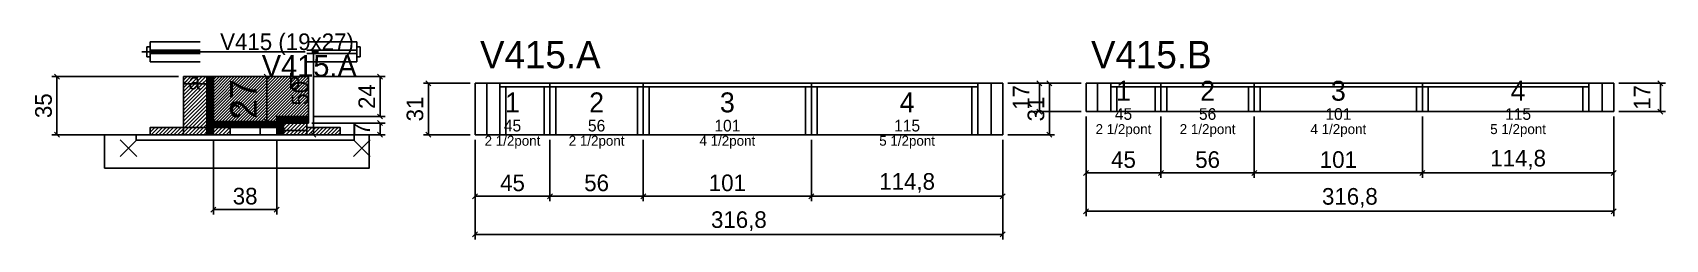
# Model space of a CAD drawing. Extents: x -69 to 912, y -94 to 31.
import ezdxf
from ezdxf.enums import TextEntityAlignment as Align

# ---------------------------------------------------------------- set-up
doc = ezdxf.new("R2010")
doc.units = 0
for name, color, linetype in [('5', 5, 'Continuous'), ('barrote', 126, 'Continuous'), ('CONCRETO', 251, 'Continuous'), ('COTA', 241, 'Continuous'), ('Cota Seção (2x)', 241, 'Continuous'), ('detalhes', 7, 'Continuous'), ('Hachura', 251, 'Continuous'), ('Madeira', 126, 'Continuous'), ('NOMENCLATURA', 7, 'Continuous'), ('Painéis', 200, 'Continuous'), ('presilha', 224, 'Continuous'), ('SARR_2.2x7', 40, 'Continuous'), ('SARR_3.5x7', 81, 'Continuous'), ('SCO-___-LAJ', 224, 'Continuous'), ('TENSOR', 224, 'Continuous'), ('texto', 7, 'Continuous'), ('Texto Seção', 7, 'Continuous')]:
    doc.layers.add(name, color=color, linetype=linetype)
doc.dimstyles.new('PAINEL', dxfattribs={"dimtxt": 10, "dimasz": 3, "dimexe": 3, "dimexo": 3, "dimgap": 3, "dimtad": 1, "dimblk": 'OBLIQUE', "dimblk1": 'OBLIQUE', "dimcen": 2.5, "dimclrd": 4, "dimclre": 4, "dimclrt": 240, "dimazin": 3, "dimtfac": 1, "dimtmove": 0, "dimatfit": 3})
doc.dimstyles.new('SECAO2X', dxfattribs={"dimtxt": 16, "dimasz": 3, "dimexe": 3, "dimexo": 3, "dimgap": 3, "dimtad": 1, "dimblk": 'OBLIQUE', "dimblk1": 'OBLIQUE', "dimcen": 2.5, "dimclrd": 4, "dimclre": 4, "dimclrt": 240, "dimazin": 3, "dimtfac": 1, "dimtmove": 0, "dimatfit": 3})

# ---------------------------------------------------------------- blocks, each defined once
blk = doc.blocks.new('_OBLIQUE')
at = {"color": 0, "linetype": 'BYBLOCK'}
blk.add_line((-0.5, -0.5), (0.5, 0.5), dxfattribs=at)

msp = doc.modelspace()

# ---------------------------------------------------------------- hatches: boundary and pattern name
at = {"layer": 'COTA'}
h = msp.add_hatch(dxfattribs=at)
h.set_pattern_fill('ANSI31', scale=0.4)
h.paths.add_polyline_path([(40, -23), (40, 4), (97, 4), (97, -20), (78, -20), (78, -23)])
at = {"layer": 'Hachura'}
h = msp.add_hatch(dxfattribs=at)
h.set_pattern_fill('ANSI31', scale=0.5)
h.paths.add_polyline_path([(22, -31), (36, -31), (36, 4), (22, 4)])
h = msp.add_hatch(dxfattribs=at)
h.set_pattern_fill('ANSI31', scale=0.5)
h.paths.add_polyline_path([(22, -0.4), (36, -0.4), (36, 4), (22, 4)])
h = msp.add_hatch(dxfattribs=at)
h.set_pattern_fill('SOLID')
h.paths.add_polyline_path([(36, -31), (40, -31), (40, 4), (36, 4)])
h = msp.add_hatch(dxfattribs=at)
h.set_pattern_fill('ANSI31', scale=0.5)
h.paths.add_polyline_path([(2, -31), (22, -31), (22, -26.6), (2, -26.6)])
h = msp.add_hatch(dxfattribs=at)
h.set_pattern_fill('SOLID')
h.paths.add_polyline_path([(40, -26.6), (78, -26.6), (78, -23), (40, -23)])
h = msp.add_hatch(dxfattribs=at)
h.set_pattern_fill('ANSI31', scale=0.5)
h.paths.add_polyline_path([(40, -31), (50, -31), (50, -26.6), (40, -26.6)])
h = msp.add_hatch(dxfattribs=at)
h.set_pattern_fill('SOLID')
h.paths.add_polyline_path([(78, -24), (97, -24), (97, -20), (78, -20)])
h = msp.add_hatch(dxfattribs=at)
h.set_pattern_fill('SOLID')
h.paths.add_polyline_path([(78, -31), (82, -31), (82, -24), (78, -24)])
h = msp.add_hatch(dxfattribs=at)
h.set_pattern_fill('ANSI31', scale=0.5)
h.paths.add_polyline_path([(82, -31), (96, -31), (96, -24), (82, -24)])
h = msp.add_hatch(dxfattribs=at)
h.set_pattern_fill('ANSI31', scale=0.5)
h.paths.add_polyline_path([(82, -28.4), (96, -28.4), (96, -24), (82, -24)])
h = msp.add_hatch(dxfattribs=at)
h.set_pattern_fill('ANSI31', scale=0.5)
h.paths.add_polyline_path([(96, -31), (116, -31), (116, -26.6), (96, -26.6)])

# ---------------------------------------------------------------- linework, layer by layer
for p, q in [((0, 22), (0, 16)), ((2, 22), (0, 22)), ((2, 25), (32, 25)), ((2, 25), (2, 13)), ((2, 20), (32, 20)), ((96, 25), (126, 25)), ((96, 20), (126, 20)), ((126, 25), (126, 13)), ((126, 22), (128, 22)), ((128, 22), (128, 16)), ((2, 16), (0, 16)), ((2, 18), (32, 18)), ((2, 13), (32, 13)), ((96, 18), (126, 18)), ((96, 13), (126, 13)), ((126, 16), (128, 16))]:
    msp.add_line(p, q)
at = {"layer": 'barrote'}
msp.add_lwpolyline([(-25.5, -51), (133.5, -51), (133.5, -31), (-25.5, -31)], close=True, dxfattribs=at)
at = {"layer": 'CONCRETO'}
msp.add_lwpolyline([(40, -23), (40, 4), (97, 4), (97, -20), (78, -20), (78, -23)], close=True, dxfattribs=at)
at = {"layer": 'Madeira'}
for points in [[(22, -31), (36, -31), (36, 4), (22, 4)], [(22, -0.4), (36, -0.4), (36, 4), (22, 4)], [(2, -31), (22, -31), (22, -26.6), (2, -26.6)], [(22, -31), (36, -31), (36, -26.6), (22, -26.6)], [(40, -31), (50, -31), (50, -26.6), (40, -26.6)], [(68, -31), (78, -31), (78, -26.6), (68, -26.6)], [(82, -31), (96, -31), (96, -24), (82, -24)], [(82, -28.4), (96, -28.4), (96, -24), (82, -24)], [(96, -31), (116, -31), (116, -26.6), (96, -26.6)]]:
    msp.add_lwpolyline(points, close=True, dxfattribs=at)
at = {"layer": 'Painéis'}
for p, q in [((197, 0), (242, 0)), ((197, -31), (197, 0)), ((242, -31), (242, 0)), ((242, -31), (242, 0)), ((242, 0), (298, 0)), ((242, -31), (242, 0)), ((298, -31), (298, 0)), ((298, -31), (298, 0)), ((298, 0), (399, 0)), ((298, -31), (298, 0)), ((399, -31), (399, 0)), ((399, -31), (399, 0)), ((399, 0), (513.8, 0)), ((399, -31), (399, 0)), ((513.8, -31), (513.8, 0)), ((563.8, 0), (608.8, 0)), ((563.8, -17), (563.8, 0)), ((608.8, -17), (608.8, 0)), ((608.8, -17), (608.8, 0)), ((608.8, 0), (664.8, 0)), ((608.8, -17), (608.8, 0)), ((664.8, -17), (664.8, 0)), ((664.8, -17), (664.8, 0)), ((664.8, 0), (765.8, 0)), ((664.8, -17), (664.8, 0)), ((765.8, -17), (765.8, 0)), ((765.8, -17), (765.8, 0)), ((765.8, 0), (880.6, 0)), ((765.8, -17), (765.8, 0)), ((880.6, -17), (880.6, 0)), ((563.8, -17), (608.8, -17)), ((608.8, -17), (664.8, -17)), ((664.8, -17), (765.8, -17)), ((765.8, -17), (880.6, -17)), ((197, -31), (242, -31)), ((242, -31), (298, -31)), ((298, -31), (399, -31)), ((399, -31), (513.8, -31))]:
    msp.add_line(p, q, dxfattribs=at)
for points in [[(36, -31), (40, -31), (40, 4), (36, 4)], [(40, -26.6), (78, -26.6), (78, -23), (40, -23)], [(78, -24), (97, -24), (97, -20), (78, -20)], [(78, -31), (82, -31), (82, -24), (78, -24)]]:
    msp.add_lwpolyline(points, close=True, dxfattribs=at)
at = {"layer": 'presilha'}
for p, q in [((-16, -44), (-6, -34)), ((-16, -34), (-6, -44)), ((124, -44), (134, -34)), ((124, -34), (134, -44))]:
    msp.add_line(p, q, dxfattribs=at)
at = {"layer": 'SARR_2.2x7'}
for p, q in [((204, -31), (204, 0)), ((506.8, -31), (506.8, 0)), ((570.8, -17), (570.8, 0)), ((873.6, -17), (873.6, 0)), ((212, -2.2), (242, -2.2)), ((242, -2.2), (298, -2.2)), ((298, -2.2), (399, -2.2)), ((399, -2.2), (498.8, -2.2)), ((578.8, -2.2), (608.8, -2.2)), ((608.8, -2.2), (664.8, -2.2)), ((664.8, -2.2), (765.8, -2.2)), ((765.8, -2.2), (865.6, -2.2))]:
    msp.add_line(p, q, dxfattribs=at)
at = {"layer": 'SARR_3.5x7'}
for p, q in [((212, -31), (212, 0)), ((242, -31), (242, 0)), ((242, -31), (242, 0)), ((298, -31), (298, 0)), ((298, -31), (298, 0)), ((399, -31), (399, 0)), ((399, -31), (399, 0)), ((498.8, -31), (498.8, 0)), ((578.8, -17), (578.8, 0)), ((608.8, -17), (608.8, 0)), ((608.8, -17), (608.8, 0)), ((664.8, -17), (664.8, 0)), ((664.8, -17), (664.8, 0)), ((765.8, -17), (765.8, 0)), ((765.8, -17), (765.8, 0)), ((865.6, -17), (865.6, 0)), ((215.5, -31), (215.5, -2.2)), ((238.5, -31), (238.5, -2.2)), ((245.5, -31), (245.5, -2.2)), ((294.5, -31), (294.5, -2.2)), ((301.5, -31), (301.5, -2.2)), ((395.5, -31), (395.5, -2.2)), ((402.5, -31), (402.5, -2.2)), ((495.3, -31), (495.3, -2.2)), ((582.3, -17), (582.3, -2.2)), ((605.3, -17), (605.3, -2.2)), ((612.3, -17), (612.3, -2.2)), ((661.3, -17), (661.3, -2.2)), ((668.3, -17), (668.3, -2.2)), ((762.3, -17), (762.3, -2.2)), ((769.3, -17), (769.3, -2.2)), ((862.1, -17), (862.1, -2.2)), ((578.8, -17), (582.3, -17)), ((605.3, -17), (608.8, -17)), ((608.8, -17), (612.3, -17)), ((661.3, -17), (664.8, -17)), ((664.8, -17), (668.3, -17)), ((762.3, -17), (765.8, -17)), ((765.8, -17), (769.3, -17)), ((862.1, -17), (865.6, -17)), ((212, -31), (215.5, -31)), ((238.5, -31), (242, -31)), ((242, -31), (245.5, -31)), ((294.5, -31), (298, -31)), ((298, -31), (301.5, -31)), ((395.5, -31), (399, -31)), ((399, -31), (402.5, -31)), ((495.3, -31), (498.8, -31))]:
    msp.add_line(p, q, dxfattribs=at)
at = {"layer": 'SCO-___-LAJ'}
msp.add_lwpolyline([(-6.5, -34.2), (124.5, -34.2), (124.5, -31), (-6.5, -31)], close=True, dxfattribs=at)
at = {"layer": 'TENSOR'}
msp.add_line((-3, 19), (95, 19), dxfattribs=at)

# ---------------------------------------------------------------- texts
at = {"layer": '5'}
for s, height, p in [('1', 12, (586.3, -4.5)), ('2', 12, (636.8, -4.5)), ('3', 12, (715.3, -4.5)), ('4', 12, (823.2, -4.5)), ('1', 12, (219.5, -11.5)), ('2', 12, (270, -11.5)), ('3', 12, (348.5, -11.5)), ('4', 12, (456.4, -11.5)), ('45', 7, (586.3, -18.5)), ('56', 7, (636.8, -18.5)), ('101', 7, (715.3, -18.5)), ('115', 7, (823.2, -18.5)), ('45', 7, (219.5, -25.5)), ('56', 7, (270, -25.5)), ('101', 7, (348.5, -25.5)), ('115', 7, (456.4, -25.5))]:
    msp.add_text(s, height=height, dxfattribs=at).set_placement(p, align=Align.MIDDLE_CENTER)
at = {"layer": 'detalhes'}
for s, p in [('a', (25, -3.7)), ('b', (85, -3.7)), ('c', (50, -20.5))]:
    msp.add_text(s, height=9.6, dxfattribs=at).set_placement(p)
at = {"layer": 'NOMENCLATURA'}
for s, p in [('V415.A', (200, 9)), ('V415.B', (566.8, 9))]:
    msp.add_text(s, height=16.5, dxfattribs=at).set_placement(p)
at = {"layer": 'texto', "char_height": 6, "attachment_point": 5}
for s, insert in [('2 1/2pont', (586.3, -28.5)), ('2 1/2pont', (636.8, -28.5)), ('4 1/2pont', (715.3, -28.5)), ('5 1/2pont', (823.2, -28.5)), ('2 1/2pont', (219.5, -35.5)), ('2 1/2pont', (270, -35.5)), ('4 1/2pont', (348.5, -35.5)), ('5 1/2pont', (456.4, -35.5))]:
    msp.add_mtext(s, dxfattribs=dict(at, insert=insert))
at = {"layer": 'Texto Seção'}
for s, height, p in [('V415 (19x27)', 10, (44, 20)), ('V415.A', 13, (69, 4))]:
    msp.add_text(s, height=height, dxfattribs=at).set_placement(p)

# ---------------------------------------------------------------- dimensions: what is measured, and where the dimension line sits
at = {"layer": 'COTA'}
for base, p1, p2 in [((100, -31), (96, -31), (96, 19)), ((-54, -31), (2, -31), (22, 4)), ((140, -20), (97, -20), (97, 4)), ((169, -31), (197, -31), (197, 0)), ((541.8, -31), (513.8, -31), (513.8, 0)), ((535.8, -17), (563.8, -17), (563.8, 0)), ((908.6, -17), (880.6, -17), (880.6, 0)), ((140, -31), (96, -31), (96, -24))]:
    msp.add_linear_dim(base=base, p1=p1, p2=p2, angle=90, dimstyle='PAINEL', dxfattribs=at).render()
for base, p1, p2 in [((563.8, -54), (563.8, -17), (608.8, -17)), ((563.8, -77), (563.8, -17), (880.6, -17)), ((608.8, -54), (608.8, -17), (664.8, -17)), ((664.8, -54), (664.8, -17), (765.8, -17)), ((765.8, -54), (765.8, -17), (880.6, -17)), ((40, -76), (40, -31), (78, -31)), ((197, -68), (197, -31), (242, -31)), ((197, -91), (197, -31), (513.8, -31)), ((242, -68), (242, -31), (298, -31)), ((298, -68), (298, -31), (399, -31)), ((399, -68), (399, -31), (513.8, -31))]:
    msp.add_linear_dim(base=base, p1=p1, p2=p2, dimstyle='PAINEL', dxfattribs=at).render()
at = {"layer": 'Cota Seção (2x)'}
msp.add_linear_dim(base=(72, -23), p1=(40, -23), p2=(40, 4), angle=90, dimstyle='SECAO2X', dxfattribs=at).render()

doc.saveas('drawing.dxf')
